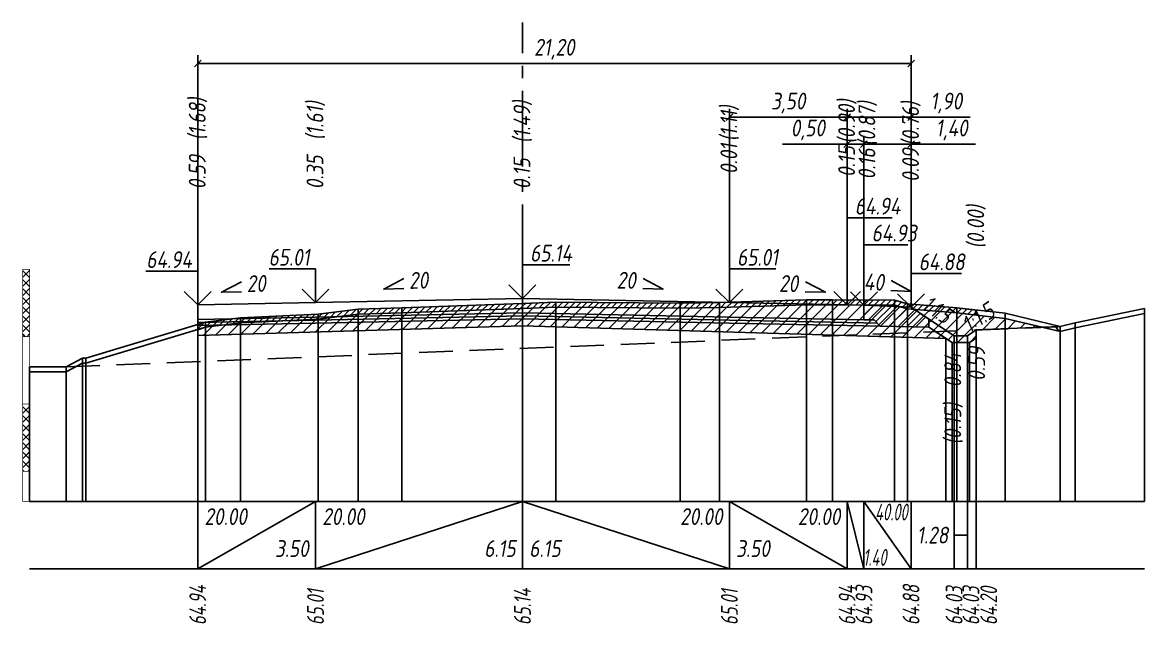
# Model space of a CAD drawing. Extents: x -717 to 1451, y -133302 to 233.
# Drawn here: x 78.9 to 245.7, y -3969.2 to -3879.8 of the extents above; entities that cross this region are included whole.
import ezdxf
from ezdxf.enums import TextEntityAlignment as Align

# ---------------------------------------------------------------- set-up
doc = ezdxf.new("R2010")
doc.units = 0
doc.linetypes.add('осевая2', pattern=[1.125, 0.75, -0.125, 0.125, -0.125])
doc.linetypes.add('штриховая', pattern=[0.75, 0.5, -0.25])
for name, color, linetype in [('Интерполированный поперечник', 2, 'Continuous'), ('Код_514', 1, 'Continuous'), ('Контур_0', 7, 'Continuous'), ('Контур_2521', 7, 'Continuous'), ('Контур_2564', 7, 'Continuous'), ('Контур_2660', 7, 'Continuous'), ('Контур_2665', 7, 'Continuous'), ('Контур_400', 7, 'Continuous'), ('Контур_508', 7, 'Continuous'), ('Контур_512', 7, 'Continuous'), ('Контур_513', 7, 'Continuous'), ('Контур_818', 7, 'Continuous'), ('Красный поперечник', 1, 'Continuous'), ('Линейка абсолютных высот', 7, 'Continuous'), ('Объём_2501', 7, 'Continuous'), ('Объём_2564', 7, 'Continuous'), ('Объём_2650', 7, 'Continuous'), ('Объём_2660', 7, 'Continuous'), ('Объём_2661', 7, 'Continuous'), ('Объём_2662', 7, 'Continuous'), ('Объём_2663', 7, 'Continuous'), ('Объём_2664', 7, 'Continuous'), ('Объём_2665', 7, 'Continuous'), ('Объём_2666', 7, 'Continuous'), ('Объём_2667', 7, 'Continuous'), ('Объём_2668', 7, 'Continuous'), ('Объём_2669', 7, 'Continuous'), ('Объём_2675', 7, 'Continuous'), ('Ось', 1, 'осевая2'), ('Откосы', 7, 'Continuous'), ('Отметки покрытия', 7, 'Continuous'), ('Рабочие отметки', 7, 'Continuous'), ('Рабочие отметки доп.', 7, 'Continuous'), ('Таблица', 7, 'Continuous'), ('Уклоны проезжей части', 7, 'Continuous'), ('Черный поперечник', 3, 'Continuous')]:
    doc.layers.add(name, color=color, linetype=linetype)
for name, color, linetype, true_color in [('Контур_2540', 2, 'Continuous', 0xffff00), ('Контур_2560', 2, 'Continuous', 0xffff00), ('Контур_2561', 7, 'Continuous', 0xff8040), ('Контур_2562', 3, 'Continuous', 0x00ff00), ('Контур_2563', 7, 'Continuous', 0xff8000), ('Контур_2570', 7, 'Continuous', 0x80ff00), ('Контур_2583', 3, 'Continuous', 0x00ff00), ('Контур_2584', 3, 'Continuous', 0x00ff00), ('Контур_2736', 4, 'Continuous', 0x00ffff), ('Контур_2737', 4, 'Continuous', 0x00ffff), ('Контур_2738', 4, 'Continuous', 0x00ffff), ('Контур_2739', 4, 'Continuous', 0x00ffff), ('Контур_2741', 4, 'Continuous', 0x00ffff), ('Контур_2742', 4, 'Continuous', 0x00ffff), ('Контур_2743', 4, 'Continuous', 0x00ffff), ('Контур_2744', 7, 'Continuous', 0xa4ffff), ('Контур_2745', 7, 'Continuous', 0xa4ffff), ('Контур_2747', 4, 'Continuous', 0x00ffff), ('Контур_2748', 4, 'Continuous', 0x00ffff), ('Контур_2749', 4, 'Continuous', 0x00ffff), ('Контур_2750', 4, 'Continuous', 0x00ffff), ('Контур_2751', 4, 'Continuous', 0x00ffff), ('Контур_2752', 4, 'Continuous', 0x00ffff), ('Контур_402', 7, 'Continuous', 0xff6464), ('Контур_703', 4, 'Continuous', 0x00ffff), ('Контур_705', 4, 'Continuous', 0x00ffff), ('Контур_707', 4, 'Continuous', 0x00ffff), ('Контур_720', 131, 'Continuous', 0xaaffff), ('Объём_2500', 7, 'Continuous', 0xc0c0c0), ('Объём_2520', 7, 'Continuous', 0x80ffff), ('Объём_2540', 2, 'Continuous', 0xffff00), ('Объём_2560', 2, 'Continuous', 0xffff00), ('Объём_2561', 7, 'Continuous', 0xff8040), ('Объём_2562', 3, 'Continuous', 0x00ff00), ('Объём_2563', 7, 'Continuous', 0xff8000), ('Объём_2570', 7, 'Continuous', 0x80ff00), ('Объём_2580', 3, 'Continuous', 0x00ff00), ('Объём_2583', 3, 'Continuous', 0x00ff00), ('Объём_2584', 3, 'Continuous', 0x00ff00), ('Объём_2593', 3, 'Continuous', 0x00ff00), ('Объём_2597', 3, 'Continuous', 0x00ff00), ('Объём_2600', 7, 'Continuous', 0x808000)]:
    doc.layers.add(name, color=color, linetype=linetype, true_color=true_color)
doc.styles.get("Standard").update_dxf_attribs({"font": 'txt', "height": 2.5})
doc.styles.add('М', font='romand.shx', dxfattribs={"width": 0.8, "oblique": 10, "height": 2.5})
doc.dimstyles.new('ISO-25', dxfattribs={"dimtxt": 2.5, "dimasz": 2.5, "dimexe": 1.25, "dimexo": 0.625, "dimtad": 1, "dimtxsty": 'Standard', "dimcen": 2.5, "dimadec": 0, "dimazin": 0, "dimtfac": 1, "dimtmove": 0, "dimatfit": 3, "dimfxl": 1, "dimarcsym": 0})

# ---------------------------------------------------------------- blocks, each defined once
blk = doc.blocks.new('_Oblique')
at = {"color": 0, "linetype": 'ByBlock', "lineweight": -2}
blk.add_line((-0.5, -0.5), (0.5, 0.5), dxfattribs=at)
blk = doc.blocks.new('*D88')
at = {"color": 0, "lineweight": -2, "transparency": 16777216}
for p, q in [((204, -3921.27), (204, -3896.63)), ((211, -3921.55), (211, -3896.63)), ((204, -3897.88), (211, -3897.88)), ((211, -3897.88), (220.59, -3897.88))]:
    blk.add_line(p, q, dxfattribs=at)
at = {"layer": 'Defpoints', "color": 0, "transparency": 16777216}
for p in [(211, -3897.88), (204, -3921.89), (211, -3922.17)]:
    blk.add_point(p, dxfattribs=at)
at = {"color": 0, "lineweight": -2, "transparency": 16777216, "rotation": 180}
blk.add_blockref('_Oblique', (204, -3897.88), dxfattribs=at)
at = {"color": 0, "lineweight": -2, "transparency": 16777216}
blk.add_blockref('_Oblique', (211, -3897.88), dxfattribs=at)
at = {"color": 0, "transparency": 16777216, "insert": (217.05, -3895.77), "char_height": 2.5, "width": 8.75, "attachment_point": 5, "style": 'М'}
blk.add_mtext('1,40', dxfattribs=at)
blk = doc.blocks.new('*D89')
at = {"color": 0, "lineweight": -2, "transparency": 16777216}
for p, q in [((201.5, -3921.22), (201.5, -3896.63)), ((204, -3921.27), (204, -3896.63)), ((201.5, -3897.88), (191.91, -3897.88)), ((204, -3897.88), (201.5, -3897.88))]:
    blk.add_line(p, q, dxfattribs=at)
at = {"layer": 'Defpoints', "color": 0, "transparency": 16777216}
for p in [(204, -3897.88), (201.5, -3921.84), (204, -3921.89)]:
    blk.add_point(p, dxfattribs=at)
at = {"color": 0, "lineweight": -2, "transparency": 16777216, "rotation": 180}
blk.add_blockref('_Oblique', (201.5, -3897.88), dxfattribs=at)
at = {"color": 0, "lineweight": -2, "transparency": 16777216}
blk.add_blockref('_Oblique', (204, -3897.88), dxfattribs=at)
at = {"color": 0, "transparency": 16777216, "insert": (195.67, -3895.77), "char_height": 2.5, "width": 9.1667, "attachment_point": 5, "style": 'М'}
blk.add_mtext('0,50', dxfattribs=at)
blk = doc.blocks.new('*D90')
at = {"color": 0, "lineweight": -2, "transparency": 16777216}
for p, q in [((184, -3920.87), (184, -3892.63)), ((201.5, -3921.22), (201.5, -3892.63)), ((201.5, -3893.88), (184, -3893.88))]:
    blk.add_line(p, q, dxfattribs=at)
at = {"layer": 'Defpoints', "color": 0, "transparency": 16777216}
for p in [(184, -3893.88), (184, -3921.49), (201.5, -3921.84)]:
    blk.add_point(p, dxfattribs=at)
at = {"color": 0, "lineweight": -2, "transparency": 16777216, "rotation": 180}
blk.add_blockref('_Oblique', (184, -3893.88), dxfattribs=at)
at = {"color": 0, "lineweight": -2, "transparency": 16777216}
blk.add_blockref('_Oblique', (201.5, -3893.88), dxfattribs=at)
at = {"color": 0, "transparency": 16777216, "insert": (192.75, -3891.77), "char_height": 2.5, "width": 9.5833, "attachment_point": 5, "style": 'М'}
blk.add_mtext('3,50', dxfattribs=at)
blk = doc.blocks.new('*D91')
at = {"color": 0, "lineweight": -2, "transparency": 16777216}
for p, q in [((201.5, -3921.22), (201.5, -3892.63)), ((211, -3921.55), (211, -3892.63)), ((201.5, -3893.88), (211, -3893.88)), ((211, -3893.88), (219.79, -3893.88))]:
    blk.add_line(p, q, dxfattribs=at)
at = {"layer": 'Defpoints', "color": 0, "transparency": 16777216}
for p in [(201.5, -3893.88), (201.5, -3921.84), (211, -3922.17)]:
    blk.add_point(p, dxfattribs=at)
at = {"color": 0, "lineweight": -2, "transparency": 16777216, "rotation": 180}
blk.add_blockref('_Oblique', (201.5, -3893.88), dxfattribs=at)
at = {"color": 0, "lineweight": -2, "transparency": 16777216}
blk.add_blockref('_Oblique', (211, -3893.88), dxfattribs=at)
at = {"color": 0, "transparency": 16777216, "insert": (216.25, -3891.77), "char_height": 2.5, "width": 8.75, "attachment_point": 5, "style": 'М'}
blk.add_mtext('1,90', dxfattribs=at)
blk = doc.blocks.new('*D92')
at = {"color": 0, "lineweight": -2, "transparency": 16777216}
for p, q in [((105, -3921.22), (105, -3884.63)), ((211, -3921.55), (211, -3884.63)), ((105, -3885.88), (211, -3885.88))]:
    blk.add_line(p, q, dxfattribs=at)
at = {"layer": 'Defpoints', "color": 0, "transparency": 16777216}
for p in [(211, -3885.88), (105, -3921.84), (211, -3922.17)]:
    blk.add_point(p, dxfattribs=at)
at = {"color": 0, "lineweight": -2, "transparency": 16777216, "rotation": 180}
blk.add_blockref('_Oblique', (105, -3885.88), dxfattribs=at)
at = {"color": 0, "lineweight": -2, "transparency": 16777216}
blk.add_blockref('_Oblique', (211, -3885.88), dxfattribs=at)
at = {"color": 0, "transparency": 16777216, "insert": (158, -3883.77), "char_height": 2.5, "width": 11.25, "attachment_point": 5, "style": 'М'}
blk.add_mtext('21,20', dxfattribs=at)

msp = doc.modelspace()

# ---------------------------------------------------------------- hatches: boundary and pattern name
at = {"layer": 'Линейка абсолютных высот'}
h = msp.add_hatch(dxfattribs=at)
h.set_pattern_fill('ANSI37', scale=0.3, style=0)
h.paths.add_polyline_path([(80, -3926.503), (80, -3916.503), (79, -3916.503), (79, -3926.503)])
h = msp.add_hatch(dxfattribs=at)
h.set_pattern_fill('ANSI37', scale=0.3, style=0)
h.paths.add_polyline_path([(80, -3946.503), (80, -3936.503), (79, -3936.503), (79, -3946.503)])
at = {"layer": 'Объём_2563'}
h = msp.add_hatch(dxfattribs=at)
h.set_pattern_fill('ANSI31', color=256, scale=0.3)
h.paths.add_polyline_path([(205.5, -3924.011), (206.418, -3924.929), (213.646, -3925.074), (213.646, -3923.875), (211, -3922.111), (204, -3921.831), (204, -3923.981)])
at = {"layer": 'Объём_2570'}
h = msp.add_hatch(dxfattribs=at)
h.set_pattern_fill('ANSI31', color=256, scale=0.2)
h.paths.add_polyline_path([(153.25, -3922.312), (135.305, -3922.964), (128.839, -3923.167), (122.873, -3923.899), (111.373, -3924.46), (106.164, -3925.113), (105, -3925.462), (105, -3924.712), (106.164, -3924.363), (111.373, -3923.71), (122.873, -3923.149), (128.839, -3922.417), (135.305, -3922.214), (153.25, -3921.562)])
h = msp.add_hatch(dxfattribs=at)
h.set_pattern_fill('ANSI31', color=256, scale=0.2)
h.paths.add_polyline_path([(220.696, -3923.302), (217.809, -3922.982), (210.481, -3922.361), (208.532, -3921.83), (199.336, -3921.753), (195.468, -3921.768), (182.541, -3922.174), (176.712, -3922.253), (158.2, -3922.132), (153.25, -3922.312), (153.25, -3921.562), (158.2, -3921.382), (176.712, -3921.503), (182.541, -3921.424), (195.468, -3921.018), (199.336, -3921.003), (208.532, -3921.08), (210.481, -3921.611), (217.809, -3922.232), (220.696, -3922.552)])
at = {"layer": 'Объём_2600'}
h = msp.add_hatch(dxfattribs=at)
h.set_pattern_fill('ANSI31', color=6, scale=0.4)
h.paths.add_polyline_path([(219.699, -3927.375), (217.093, -3927.375), (216.161, -3926.753), (153.25, -3924.866), (153.25, -3922.312), (158.2, -3922.132), (176.712, -3922.253), (182.541, -3922.174), (195.468, -3921.768), (199.336, -3921.753), (208.532, -3921.83), (210.481, -3922.361), (217.809, -3922.982), (224.997, -3923.78), (230.492, -3925.11), (220.696, -3925.508), (220.696, -3926.71)])
h = msp.add_hatch(dxfattribs=at)
h.set_pattern_fill('ANSI31', color=6, scale=0.4)
h.paths.add_polyline_path([(135.305, -3922.964), (153.25, -3922.312), (153.25, -3924.866), (105, -3926.313), (105, -3925.462), (106.164, -3925.113), (111.373, -3924.46), (122.873, -3923.899), (128.839, -3923.167)])
h = msp.add_hatch(dxfattribs=at)
h.set_pattern_fill('HONEY', color=5, scale=0.3)
h.paths.add_polyline_path([(233.145, -3925.752), (230.492, -3925.11), (233.145, -3925.002)])

# ---------------------------------------------------------------- linework, layer by layer
at = {"layer": 'Интерполированный поперечник', "linetype": 'штриховая', "ltscale": 10, "flags": 128}
msp.add_lwpolyline([(85.434, -3931), (233.145, -3925.002)], dxfattribs=at)
at = {"layer": 'Код_514'}
for p, q in [((105, -3961), (105, -3951)), ((105, -3961), (122.5, -3951)), ((122.5, -3961), (122.5, -3951)), ((122.5, -3961), (153.25, -3951)), ((153.25, -3961), (153.25, -3951)), ((153.25, -3951), (184, -3961)), ((184, -3961), (184, -3951)), ((184, -3951), (201.5, -3961)), ((201.5, -3961), (201.5, -3951)), ((201.5, -3951), (204, -3961)), ((204, -3961), (204, -3951)), ((204, -3951), (211, -3961)), ((211, -3961), (211, -3951)), ((217.396, -3961), (217.396, -3951)), ((219.396, -3961), (219.396, -3951)), ((220.696, -3961), (220.696, -3951)), ((217.396, -3956), (219.396, -3956))]:
    msp.add_line(p, q, dxfattribs=at)
at = {"layer": 'Контур_0', "flags": 128}
for points in [[(105, -3923.931), (122.5, -3923.581), (153.25, -3922.966), (153.25, -3920.816), (153.25, -3920.816), (122.5, -3921.431), (105, -3921.781), (105, -3923.931)], [(105, -3921.781), (105, -3925.831)], [(153.25, -3920.816), (184, -3921.431), (201.5, -3921.781), (201.5, -3921.781), (201.5, -3921.781), (201.5, -3921.781), (201.5, -3921.781), (201.5, -3921.781), (204, -3921.831), (204, -3923.981), (201.5, -3923.931), (201.5, -3923.931), (201.5, -3923.931), (201.5, -3923.931), (201.5, -3923.931), (201.5, -3923.931), (184, -3923.581), (153.25, -3922.966), (153.25, -3920.816)], [(105, -3924.831), (122.5, -3924.481), (153.25, -3923.866), (153.25, -3922.966), (153.25, -3922.966), (122.5, -3923.581), (105, -3923.931), (105, -3924.831)], [(153.25, -3922.966), (184, -3923.581), (201.5, -3923.931), (201.5, -3923.931), (201.5, -3923.931), (201.5, -3923.931), (201.5, -3923.931), (201.5, -3923.931), (204, -3923.981), (205.5, -3924.011), (206.418, -3924.929), (204, -3924.881), (201.5, -3924.831), (201.5, -3924.831), (201.5, -3924.831), (201.5, -3924.831), (201.5, -3924.831), (201.5, -3924.831), (184, -3924.481), (153.25, -3923.866), (153.25, -3922.966)], [(211, -3922.111), (211, -3922.111)], [(211, -3922.111), (211, -3922.111), (211, -3922.111), (211, -3922.111), (211, -3922.111), (211, -3922.111), (211, -3922.111), (211, -3922.111), (211, -3922.111), (211, -3922.111), (211, -3922.111), (211, -3922.111), (211, -3922.111), (211, -3922.111), (211, -3922.111), (217.396, -3926.375)], [(211, -3922.111), (211, -3922.111), (211, -3922.111), (211, -3922.111), (211, -3922.111), (211, -3922.111), (211, -3922.111), (211, -3922.111), (211, -3922.111), (211, -3922.111), (211, -3922.111), (211, -3922.111), (211, -3922.111), (211, -3922.111), (211, -3922.111), (217.396, -3926.375), (219.396, -3926.375), (220.696, -3925.508), (220.696, -3925.508), (220.696, -3925.508), (220.696, -3925.508), (220.696, -3925.508), (220.696, -3925.508), (220.696, -3925.508), (220.696, -3925.508), (220.696, -3925.508), (220.696, -3925.508), (220.696, -3925.508), (220.696, -3925.508), (220.696, -3925.508)], [(204, -3923.981), (205.5, -3924.011), (206.418, -3924.929), (213.646, -3925.074)]]:
    msp.add_lwpolyline(points, dxfattribs=at)
at = {"layer": 'Контур_2521', "color": 250, "flags": 128}
for points in [[(153.25, -3923.416), (122.5, -3924.031), (105, -3924.381)], [(153.25, -3923.416), (184, -3924.031), (201.5, -3924.381), (201.5, -3924.381), (201.5, -3924.381), (201.5, -3924.381), (201.5, -3924.381), (201.5, -3924.381), (204, -3924.431), (205.959, -3924.47)]]:
    msp.add_lwpolyline(points, dxfattribs=at)
at = {"layer": 'Контур_2540', "flags": 128}
for points in [[(105, -3926.313), (153.25, -3924.866), (153.25, -3923.866), (122.5, -3924.481), (122.5, -3924.481), (105, -3924.831), (105, -3926.313)], [(153.25, -3924.866), (216.161, -3926.753), (213.646, -3925.077), (213.646, -3925.074), (206.418, -3924.929), (204, -3924.881), (201.5, -3924.831), (184, -3924.481), (153.25, -3923.866), (153.25, -3924.866)]]:
    msp.add_lwpolyline(points, dxfattribs=at)
at = {"layer": 'Контур_2560', "flags": 128}
msp.add_lwpolyline([(204, -3921.831), (211, -3922.111), (211, -3922.111), (211, -3922.111)], dxfattribs=at)
at = {"layer": 'Контур_2561', "flags": 128}
msp.add_lwpolyline([(204, -3921.831), (204, -3921.831), (211, -3922.111), (211, -3922.111), (204, -3921.831)], dxfattribs=at)
at = {"layer": 'Контур_2562', "flags": 128}
msp.add_lwpolyline([(211, -3922.111), (211, -3922.111), (211, -3922.111), (211, -3922.111), (211, -3922.111)], dxfattribs=at)
at = {"layer": 'Контур_2563', "flags": 128}
msp.add_lwpolyline([(205.5, -3924.011), (206.418, -3924.929), (213.646, -3925.074), (213.646, -3923.875), (211, -3922.111), (204, -3921.831), (204, -3923.981), (205.5, -3924.011)], dxfattribs=at)
at = {"layer": 'Контур_2564', "flags": 128}
msp.add_lwpolyline([(204, -3921.831), (211, -3922.111)], dxfattribs=at)
at = {"layer": 'Контур_2570', "flags": 128}
msp.add_lwpolyline([(80, -3931.726), (85.434, -3931.75), (87.888, -3930.459), (88.371, -3930.452), (106.164, -3925.113), (111.373, -3924.46), (122.873, -3923.899), (128.839, -3923.167), (135.305, -3922.964), (153.25, -3922.312), (158.2, -3922.132), (176.712, -3922.253), (182.541, -3922.174), (195.468, -3921.768), (199.336, -3921.753), (208.532, -3921.83), (210.481, -3922.361), (217.809, -3922.982), (224.997, -3923.78), (233.145, -3925.752), (235.363, -3925.207), (245.696, -3923.073)], dxfattribs=at)
at = {"layer": 'Контур_2583', "flags": 128}
for points in [[(217.396, -3926.375), (213.646, -3923.875), (213.646, -3925.077), (217.093, -3927.375), (217.396, -3927.375), (217.396, -3926.375)], [(220.696, -3926.71), (220.696, -3925.508), (219.396, -3926.375), (219.396, -3927.375), (219.699, -3927.375), (220.696, -3926.71)]]:
    msp.add_lwpolyline(points, dxfattribs=at)
at = {"layer": 'Контур_2584', "flags": 128}
msp.add_lwpolyline([(217.396, -3926.375), (217.396, -3927.375), (219.396, -3927.375), (219.396, -3926.375), (217.396, -3926.375)], dxfattribs=at)
at = {"layer": 'Контур_2660', "flags": 128}
for points in [[(105, -3926.313), (153.25, -3924.866)], [(153.25, -3924.866), (216.161, -3926.753)]]:
    msp.add_lwpolyline(points, dxfattribs=at)
at = {"layer": 'Контур_2665', "flags": 128}
msp.add_lwpolyline([(211, -3922.111), (211, -3922.111)], dxfattribs=at)
at = {"layer": 'Контур_2736', "flags": 128}
msp.add_lwpolyline([(211, -3922.111), (211, -3922.111)], dxfattribs=at)
at = {"layer": 'Контур_2737', "flags": 128}
msp.add_lwpolyline([(211, -3922.111), (211, -3922.111)], dxfattribs=at)
at = {"layer": 'Контур_2738', "flags": 128}
msp.add_lwpolyline([(211, -3922.111), (211, -3922.111)], dxfattribs=at)
at = {"layer": 'Контур_2739', "flags": 128}
msp.add_lwpolyline([(211, -3922.111), (211, -3922.111)], dxfattribs=at)
at = {"layer": 'Контур_2741', "flags": 128}
msp.add_lwpolyline([(220.696, -3925.508), (220.696, -3925.508)], dxfattribs=at)
at = {"layer": 'Контур_2742', "flags": 128}
msp.add_lwpolyline([(220.696, -3925.508), (220.696, -3925.508)], dxfattribs=at)
at = {"layer": 'Контур_2743', "flags": 128}
msp.add_lwpolyline([(220.696, -3925.508), (220.696, -3925.508)], dxfattribs=at)
at = {"layer": 'Контур_2744', "flags": 128}
msp.add_lwpolyline([(220.696, -3925.508), (220.696, -3925.508)], dxfattribs=at)
msp.add_lwpolyline([(220.696, -3925.508), (220.696, -3925.508)], dxfattribs=at)
msp.add_lwpolyline([(220.696, -3925.508), (220.696, -3925.508)], dxfattribs=at)
msp.add_lwpolyline([(220.696, -3925.508), (220.696, -3925.508)], dxfattribs=at)
msp.add_lwpolyline([(220.696, -3925.508), (220.696, -3925.508)], dxfattribs=at)
msp.add_lwpolyline([(220.696, -3925.508), (220.696, -3925.508)], dxfattribs=at)
at = {"layer": 'Контур_2745', "flags": 128}
msp.add_lwpolyline([(211, -3922.111), (211, -3922.111)], dxfattribs=at)
msp.add_lwpolyline([(211, -3922.111), (211, -3922.111)], dxfattribs=at)
msp.add_lwpolyline([(211, -3922.111), (211, -3922.111)], dxfattribs=at)
msp.add_lwpolyline([(211, -3922.111), (211, -3922.111)], dxfattribs=at)
msp.add_lwpolyline([(211, -3922.111), (211, -3922.111)], dxfattribs=at)
msp.add_lwpolyline([(211, -3922.111), (211, -3922.111)], dxfattribs=at)
at = {"layer": 'Контур_2747', "flags": 128}
msp.add_lwpolyline([(211, -3922.111), (211, -3922.111)], dxfattribs=at)
at = {"layer": 'Контур_2748', "flags": 128}
msp.add_lwpolyline([(211, -3922.111), (211, -3922.111)], dxfattribs=at)
at = {"layer": 'Контур_2749', "flags": 128}
msp.add_lwpolyline([(211, -3922.111), (211, -3922.111)], dxfattribs=at)
at = {"layer": 'Контур_2750', "flags": 128}
msp.add_lwpolyline([(220.696, -3925.508), (220.696, -3925.508)], dxfattribs=at)
at = {"layer": 'Контур_2751', "flags": 128}
msp.add_lwpolyline([(220.696, -3925.508), (220.696, -3925.508)], dxfattribs=at)
at = {"layer": 'Контур_2752', "flags": 128}
msp.add_lwpolyline([(220.696, -3925.508), (220.696, -3925.508)], dxfattribs=at)
at = {"layer": 'Контур_400', "flags": 128}
for points in [[(105, -3921.781), (122.5, -3921.431), (153.25, -3920.816)], [(153.25, -3920.816), (184, -3921.431), (201.5, -3921.781), (201.5, -3921.781), (201.5, -3921.781), (201.5, -3921.781), (201.5, -3921.781), (201.5, -3921.781), (204, -3921.831)]]:
    msp.add_lwpolyline(points, dxfattribs=at)
at = {"layer": 'Контур_402', "flags": 128}
msp.add_lwpolyline([(105, -3926.313), (153.25, -3924.866), (216.161, -3926.753)], dxfattribs=at)
at = {"layer": 'Контур_508', "flags": 128}
msp.add_lwpolyline([(105, -3926.313), (153.25, -3924.866), (216.161, -3926.753), (217.093, -3927.375), (217.396, -3927.375), (219.396, -3927.375), (219.699, -3927.375), (220.696, -3926.71)], dxfattribs=at)
at = {"layer": 'Контур_512', "flags": 128}
msp.add_lwpolyline([(105, -3926.313), (153.25, -3924.866), (216.161, -3926.753), (217.093, -3927.375), (217.396, -3927.375), (219.396, -3927.375), (219.699, -3927.375), (220.696, -3926.71)], dxfattribs=at)
at = {"layer": 'Контур_513', "flags": 128}
msp.add_lwpolyline([(105, -3926.313), (153.25, -3924.866), (216.161, -3926.753), (217.093, -3927.375), (217.396, -3927.375), (219.396, -3927.375), (219.699, -3927.375), (220.696, -3926.71)], dxfattribs=at)
at = {"layer": 'Контур_703', "flags": 128}
for points in [[(211, -3922.111), (211, -3922.111)], [(211, -3922.111), (217.396, -3926.375)]]:
    msp.add_lwpolyline(points, dxfattribs=at)
at = {"layer": 'Контур_705', "flags": 128}
msp.add_lwpolyline([(211, -3922.111), (211, -3922.111)], dxfattribs=at)
at = {"layer": 'Контур_707', "flags": 128}
msp.add_lwpolyline([(219.396, -3926.375), (220.696, -3925.508)], dxfattribs=at)
at = {"layer": 'Контур_720', "flags": 128}
msp.add_lwpolyline([(217.396, -3926.375), (219.396, -3926.375)], dxfattribs=at)
at = {"layer": 'Контур_818', "flags": 128}
msp.add_lwpolyline([(105, -3925.462), (106.164, -3925.113), (111.373, -3924.46), (122.873, -3923.899), (128.839, -3923.167), (135.305, -3922.964), (153.25, -3922.312), (158.2, -3922.132), (176.712, -3922.253), (182.541, -3922.174), (195.468, -3921.768), (199.336, -3921.753), (208.532, -3921.83), (210.481, -3922.361), (217.809, -3922.982), (220.696, -3923.302)], dxfattribs=at)
at = {"layer": 'Красный поперечник'}
for p, q in [((105, -3921.781), (122.5, -3921.431)), ((122.5, -3921.431), (153.25, -3920.816)), ((153.25, -3920.816), (184, -3921.431)), ((184, -3921.431), (201.5, -3921.781)), ((201.5, -3921.781), (204, -3921.831)), ((204, -3921.831), (211, -3922.111)), ((211, -3922.111), (217.396, -3926.375)), ((153.25, -3924.866), (153.25, -3951)), ((105, -3926.313), (105, -3951)), ((216.161, -3926.753), (216.161, -3951)), ((217.396, -3926.375), (219.396, -3926.375)), ((219.396, -3926.375), (220.696, -3925.508)), ((220.696, -3926.71), (220.696, -3951)), ((217.093, -3927.375), (217.093, -3951)), ((217.396, -3927.375), (217.396, -3951)), ((219.396, -3927.375), (219.396, -3951)), ((219.699, -3927.375), (219.699, -3951))]:
    msp.add_line(p, q, dxfattribs=at)
at = {"layer": 'Линейка абсолютных высот', "color": 7, "const_width": 0.1, "flags": 128}
for points in [[(80, -3926.503), (80, -3916.503), (79, -3916.503), (79, -3926.503), (80, -3926.503)], [(80, -3936.503), (80, -3926.503), (79, -3926.503), (79, -3936.503), (80, -3936.503)], [(80, -3946.503), (80, -3936.503), (79, -3936.503), (79, -3946.503), (80, -3946.503)], [(80, -3951), (80, -3946.503), (79, -3946.503), (79, -3951), (80, -3951)]]:
    msp.add_lwpolyline(points, dxfattribs=at)
at = {"layer": 'Объём_2500', "flags": 128}
for points in [[(105, -3923.931), (122.5, -3923.581), (153.25, -3922.966), (153.25, -3920.816), (153.25, -3920.816), (122.5, -3921.431), (105, -3921.781), (105, -3923.931)], [(153.25, -3920.816), (184, -3921.431), (201.5, -3921.781), (201.5, -3921.781), (201.5, -3921.781), (201.5, -3921.781), (201.5, -3921.781), (201.5, -3921.781), (204, -3921.831), (204, -3923.981), (201.5, -3923.931), (201.5, -3923.931), (201.5, -3923.931), (201.5, -3923.931), (201.5, -3923.931), (201.5, -3923.931), (184, -3923.581), (153.25, -3922.966), (153.25, -3920.816)]]:
    msp.add_lwpolyline(points, dxfattribs=at)
at = {"layer": 'Объём_2501', "flags": 128}
for points in [[(105, -3921.781), (122.5, -3921.431), (153.25, -3920.816)], [(153.25, -3920.816), (184, -3921.431), (201.5, -3921.781), (201.5, -3921.781), (201.5, -3921.781), (201.5, -3921.781), (201.5, -3921.781), (201.5, -3921.781), (204, -3921.831)]]:
    msp.add_lwpolyline(points, dxfattribs=at)
at = {"layer": 'Объём_2520', "color": 250, "flags": 128}
for points in [[(105, -3924.831), (122.5, -3924.481), (153.25, -3923.866), (153.25, -3922.966), (153.25, -3922.966), (122.5, -3923.581), (105, -3923.931), (105, -3924.831)], [(153.25, -3922.966), (184, -3923.581), (201.5, -3923.931), (201.5, -3923.931), (201.5, -3923.931), (201.5, -3923.931), (201.5, -3923.931), (201.5, -3923.931), (204, -3923.981), (205.5, -3924.011), (206.418, -3924.929), (204, -3924.881), (201.5, -3924.831), (201.5, -3924.831), (201.5, -3924.831), (201.5, -3924.831), (201.5, -3924.831), (201.5, -3924.831), (184, -3924.481), (153.25, -3923.866), (153.25, -3922.966)]]:
    msp.add_lwpolyline(points, dxfattribs=at)
at = {"layer": 'Объём_2540', "flags": 128}
for points in [[(105, -3926.313), (153.25, -3924.866), (153.25, -3923.866), (122.5, -3924.481), (122.5, -3924.481), (105, -3924.831), (105, -3926.313)], [(153.25, -3924.866), (216.161, -3926.753), (213.646, -3925.077), (213.646, -3925.074), (206.418, -3924.929), (204, -3924.881), (201.5, -3924.831), (184, -3924.481), (153.25, -3923.866), (153.25, -3924.866)]]:
    msp.add_lwpolyline(points, dxfattribs=at)
at = {"layer": 'Объём_2560', "flags": 128}
msp.add_lwpolyline([(204, -3921.831), (211, -3922.111), (211, -3922.111), (211, -3922.111)], dxfattribs=at)
at = {"layer": 'Объём_2561', "flags": 128}
msp.add_lwpolyline([(204, -3921.831), (204, -3921.831), (211, -3922.111), (211, -3922.111), (204, -3921.831)], dxfattribs=at)
at = {"layer": 'Объём_2562', "flags": 128}
msp.add_lwpolyline([(211, -3922.111), (211, -3922.111), (211, -3922.111), (211, -3922.111), (211, -3922.111)], dxfattribs=at)
at = {"layer": 'Объём_2563', "color": 250, "flags": 128}
msp.add_lwpolyline([(205.5, -3924.011), (206.418, -3924.929), (213.646, -3925.074), (213.646, -3923.875), (211, -3922.111), (204, -3921.831), (204, -3923.981), (205.5, -3924.011)], dxfattribs=at)
at = {"layer": 'Объём_2564', "flags": 128}
msp.add_lwpolyline([(204, -3921.831), (211, -3922.111)], dxfattribs=at)
at = {"layer": 'Объём_2570', "flags": 128}
for points in [[(153.25, -3922.312), (135.305, -3922.964), (128.839, -3923.167), (122.873, -3923.899), (111.373, -3924.46), (106.164, -3925.113), (105, -3925.462), (105, -3924.712), (106.164, -3924.363), (111.373, -3923.71), (122.873, -3923.149), (128.839, -3922.417), (135.305, -3922.214), (153.25, -3921.562), (153.25, -3922.312), (153.25, -3922.312)], [(220.696, -3923.302), (217.809, -3922.982), (210.481, -3922.361), (208.532, -3921.83), (199.336, -3921.753), (195.468, -3921.768), (182.541, -3922.174), (176.712, -3922.253), (158.2, -3922.132), (153.25, -3922.312), (153.25, -3921.562), (158.2, -3921.382), (176.712, -3921.503), (182.541, -3921.424), (195.468, -3921.018), (199.336, -3921.003), (208.532, -3921.08), (210.481, -3921.611), (217.809, -3922.232), (220.696, -3922.552), (220.696, -3923.302), (220.696, -3923.302)]]:
    msp.add_lwpolyline(points, dxfattribs=at)
at = {"layer": 'Объём_2580', "flags": 128}
msp.add_lwpolyline([(211, -3922.111), (211, -3922.111)], dxfattribs=at)
at = {"layer": 'Объём_2583', "flags": 128}
for points in [[(217.396, -3926.375), (213.646, -3923.875), (213.646, -3925.077), (217.093, -3927.375), (217.396, -3927.375), (217.396, -3926.375)], [(220.696, -3926.71), (220.696, -3925.508), (219.396, -3926.375), (219.396, -3927.375), (219.699, -3927.375), (220.696, -3926.71)]]:
    msp.add_lwpolyline(points, dxfattribs=at)
at = {"layer": 'Объём_2584', "flags": 128}
msp.add_lwpolyline([(217.396, -3926.375), (217.396, -3927.375), (219.396, -3927.375), (219.396, -3926.375), (217.396, -3926.375)], dxfattribs=at)
at = {"layer": 'Объём_2593', "flags": 128}
for points in [[(213.646, -3923.875), (217.396, -3926.375)], [(219.396, -3926.375), (220.696, -3925.508)]]:
    msp.add_lwpolyline(points, dxfattribs=at)
at = {"layer": 'Объём_2597', "flags": 128}
msp.add_lwpolyline([(217.396, -3926.375), (219.396, -3926.375)], dxfattribs=at)
at = {"layer": 'Объём_2600', "color": 5, "flags": 128}
msp.add_lwpolyline([(233.145, -3925.752), (230.492, -3925.11), (233.145, -3925.002), (233.145, -3925.752), (233.145, -3925.752)], dxfattribs=at)
at = {"layer": 'Объём_2650', "color": 6, "flags": 128}
for points in [[(219.699, -3927.375), (217.093, -3927.375), (216.161, -3926.753), (153.25, -3924.866), (153.25, -3922.312), (158.2, -3922.132), (176.712, -3922.253), (182.541, -3922.174), (195.468, -3921.768), (199.336, -3921.753), (208.532, -3921.83), (210.481, -3922.361), (217.809, -3922.982), (224.997, -3923.78), (230.492, -3925.11), (220.696, -3925.508), (220.696, -3926.71), (219.699, -3927.375), (219.699, -3927.375)], [(135.305, -3922.964), (153.25, -3922.312), (153.25, -3924.866), (105, -3926.313), (105, -3925.462), (106.164, -3925.113), (111.373, -3924.46), (122.873, -3923.899), (128.839, -3923.167), (135.305, -3922.964), (135.305, -3922.964)]]:
    msp.add_lwpolyline(points, dxfattribs=at)
at = {"layer": 'Объём_2660', "flags": 128}
for points in [[(105, -3926.313), (153.25, -3924.866)], [(153.25, -3924.866), (216.161, -3926.753)]]:
    msp.add_lwpolyline(points, dxfattribs=at)
at = {"layer": 'Объём_2661', "flags": 128}
msp.add_lwpolyline([(211, -3922.111), (217.396, -3926.375)], dxfattribs=at)
at = {"layer": 'Объём_2662', "flags": 128}
msp.add_lwpolyline([(219.396, -3926.375), (220.696, -3925.508)], dxfattribs=at)
at = {"layer": 'Объём_2663', "flags": 128}
msp.add_lwpolyline([(217.396, -3926.375), (219.396, -3926.375)], dxfattribs=at)
at = {"layer": 'Объём_2664', "flags": 128}
msp.add_lwpolyline([(217.396, -3926.375), (219.396, -3926.375)], dxfattribs=at)
at = {"layer": 'Объём_2665', "flags": 128}
msp.add_lwpolyline([(211, -3922.111), (211, -3922.111)], dxfattribs=at)
at = {"layer": 'Объём_2666', "flags": 128}
msp.add_lwpolyline([(211, -3922.111), (211, -3922.111)], dxfattribs=at)
at = {"layer": 'Объём_2667', "flags": 128}
for points in [[(211, -3922.111), (211, -3922.111)], [(220.696, -3925.508), (220.696, -3925.508)]]:
    msp.add_lwpolyline(points, dxfattribs=at)
at = {"layer": 'Объём_2668', "flags": 128}
for points in [[(211, -3922.111), (211, -3922.111)], [(220.696, -3925.508), (220.696, -3925.508)]]:
    msp.add_lwpolyline(points, dxfattribs=at)
at = {"layer": 'Объём_2669', "flags": 128}
for points in [[(211, -3922.111), (211, -3922.111)], [(220.696, -3925.508), (220.696, -3925.508)]]:
    msp.add_lwpolyline(points, dxfattribs=at)
at = {"layer": 'Объём_2675', "flags": 128}
for points in [[(211, -3922.111), (211, -3922.111)], [(211, -3922.111), (211, -3922.111)], [(211, -3922.111), (211, -3922.111)], [(211, -3922.111), (211, -3922.111)], [(211, -3922.111), (211, -3922.111)], [(211, -3922.111), (211, -3922.111)], [(220.696, -3925.508), (220.696, -3925.508)], [(220.696, -3925.508), (220.696, -3925.508)], [(220.696, -3925.508), (220.696, -3925.508)], [(220.696, -3925.508), (220.696, -3925.508)], [(220.696, -3925.508), (220.696, -3925.508)], [(220.696, -3925.508), (220.696, -3925.508)]]:
    msp.add_lwpolyline(points, dxfattribs=at)
at = {"layer": 'Ось', "ltscale": 15}
msp.add_line((153.25, -3934.971), (153.25, -3879.787), dxfattribs=at)
at = {"layer": 'Откосы', "color": 1, "flags": 128}
for points in [[(111.524, -3919.839), (108.525, -3919.899), (111.494, -3918.339)], [(135.649, -3919.356), (132.65, -3919.416), (135.619, -3917.857)], [(171.138, -3919.356), (174.138, -3919.416), (171.168, -3917.857)], [(195.263, -3919.839), (198.263, -3919.899), (195.293, -3918.339)], [(208.003, -3919.66), (211.001, -3919.78), (208.063, -3918.161)]]:
    msp.add_lwpolyline(points, dxfattribs=at)
at = {"layer": 'Отметки покрытия', "color": 1}
for p, q in [((201.5, -3921.781), (201.5, -3908.831)), ((201.5, -3908.831), (208.2, -3908.831)), ((204, -3921.831), (204, -3912.831)), ((204, -3912.831), (210.5, -3912.831)), ((105, -3916.781), (97.3, -3916.781)), ((105, -3921.781), (105, -3916.781)), ((122.5, -3916.431), (115.6, -3916.431)), ((122.5, -3921.431), (122.5, -3916.431)), ((153.25, -3920.816), (153.25, -3915.816)), ((153.25, -3915.816), (160.3, -3915.816)), ((184, -3921.431), (184, -3916.431)), ((184, -3916.431), (190.9, -3916.431)), ((211, -3922.111), (211, -3917.111)), ((211, -3917.111), (218.5, -3917.111)), ((105, -3921.781), (103, -3919.781)), ((105, -3921.781), (107, -3919.781)), ((122.5, -3921.431), (120.5, -3919.431)), ((122.5, -3921.431), (124.5, -3919.431)), ((153.25, -3920.816), (151.25, -3918.816)), ((153.25, -3920.816), (155.25, -3918.816)), ((184, -3921.431), (182, -3919.431)), ((184, -3921.431), (186, -3919.431)), ((201.5, -3921.781), (199.5, -3919.781)), ((201.5, -3921.781), (203.5, -3919.781)), ((204, -3921.831), (202, -3919.831)), ((204, -3921.831), (206, -3919.831)), ((211, -3922.111), (209, -3920.111)), ((211, -3922.111), (213, -3920.111))]:
    msp.add_line(p, q, dxfattribs=at)
at = {"layer": 'Таблица'}
for p, q in [((80, -3951), (245.696, -3951)), ((80, -3961), (245.696, -3961))]:
    msp.add_line(p, q, dxfattribs=at)
at = {"layer": 'Черный поперечник', "color": 7}
for p, q in [((153.25, -3921.562), (153.25, -3951)), ((158.2, -3921.382), (158.2, -3951)), ((176.712, -3921.503), (176.712, -3951)), ((182.541, -3921.424), (182.541, -3951)), ((195.468, -3921.018), (195.468, -3951)), ((199.336, -3921.003), (199.336, -3951)), ((208.532, -3921.08), (208.532, -3951)), ((210.481, -3921.611), (210.481, -3951)), ((122.873, -3923.149), (122.873, -3951)), ((128.839, -3922.417), (128.839, -3951)), ((135.305, -3922.214), (135.305, -3951)), ((217.809, -3922.232), (217.809, -3951)), ((224.997, -3923.03), (224.997, -3951)), ((245.696, -3922.323), (245.696, -3951)), ((106.164, -3924.363), (106.164, -3951)), ((111.373, -3923.71), (111.373, -3951)), ((233.145, -3925.002), (233.145, -3951)), ((235.363, -3924.457), (235.363, -3951)), ((87.888, -3929.709), (87.888, -3951)), ((88.371, -3929.702), (88.371, -3951)), ((80, -3930.976), (80, -3951)), ((85.434, -3931), (85.434, -3951))]:
    msp.add_line(p, q, dxfattribs=at)
at = {"layer": 'Черный поперечник', "flags": 128}
msp.add_lwpolyline([(80, -3930.976), (85.434, -3931), (87.888, -3929.709), (88.371, -3929.702), (106.164, -3924.363), (111.373, -3923.71), (122.873, -3923.149), (128.839, -3922.417), (135.305, -3922.214), (153.25, -3921.562), (158.2, -3921.382), (176.712, -3921.503), (182.541, -3921.424), (195.468, -3921.018), (199.336, -3921.003), (208.532, -3921.08), (210.481, -3921.611), (217.809, -3922.232), (224.997, -3923.03), (233.145, -3925.002), (235.363, -3924.457), (245.696, -3922.323)], dxfattribs=at)

# ---------------------------------------------------------------- texts
at = {"layer": 'Код_514', "style": 'М', "oblique": 10}
for s, width, p in [('40.00', 0.6, (210.499, -3951.321)), ('20.00', 0.8, (183, -3952)), ('20.00', 0.8, (200.5, -3952))]:
    msp.add_text(s, height=2.5, dxfattribs=dict(at, width=width)).set_placement(p, align=Align.TOP_RIGHT)
at = {"layer": 'Код_514', "style": 'М', "oblique": 10, "width": 0.8}
for p in [(106, -3952), (123.5, -3952)]:
    msp.add_text('20.00', height=2.5, dxfattribs=at).set_placement(p, align=Align.TOP_LEFT)
msp.add_text('1.28', height=2.5, dxfattribs=at).set_placement((214.198, -3956), align=Align.MIDDLE_CENTER)
for s, p in [('3.50', (121.5, -3960)), ('6.15', (152.25, -3960))]:
    msp.add_text(s, height=2.5, dxfattribs=at).set_placement(p, align=Align.BOTTOM_RIGHT)
at = {"layer": 'Код_514', "style": 'М', "oblique": 10}
for s, width, p in [('6.15', 0.8, (154.25, -3960)), ('3.50', 0.8, (185, -3960)), ('1.40', 0.6, (203.867, -3961.314))]:
    msp.add_text(s, height=2.5, dxfattribs=dict(at, width=width)).set_placement(p, align=Align.BOTTOM_LEFT)
at = {"layer": 'Код_514', "style": 'М', "oblique": 10, "width": 0.7}
for s, p in [('64.94', (105, -3969.382)), ('64.94', (201.5, -3969.382)), ('64.93', (204, -3969.382)), ('64.88', (211, -3969.382)), ('64.03', (217.396, -3969.382)), ('64.03', (219.896, -3969.382)), ('64.20', (222.542, -3969.382)), ('65.01', (122.5, -3969.382)), ('65.14', (153.25, -3969.382)), ('65.01', (184, -3969.382))]:
    msp.add_text(s, height=2.5, rotation=90, dxfattribs=at).set_placement(p, align=Align.MIDDLE_LEFT)
at = {"layer": 'Отметки покрытия', "color": 1, "style": 'М', "oblique": 10, "width": 0.8}
for s, p in [('64.94', (202.641, -3909.099)), ('64.93', (205.141, -3913.099)), ('65.14', (154.391, -3916.084)), ('65.01', (185.141, -3916.699)), ('64.88', (212.141, -3917.379))]:
    msp.add_text(s, height=2.5, dxfattribs=at).set_placement(p, align=Align.BOTTOM_LEFT)
for s, p in [('65.01', (121.641, -3916.699)), ('64.94', (104.141, -3917.049))]:
    msp.add_text(s, height=2.5, dxfattribs=at).set_placement(p, align=Align.BOTTOM_RIGHT)
at = {"layer": 'Рабочие отметки', "color": 1, "style": 'М', "oblique": 10, "width": 0.8}
for s, p in [('0.01', (183.922, -3897.817)), ('0.15', (201.422, -3898.167)), ('0.16', (204.44, -3898.519)), ('0.09', (210.922, -3898.497)), ('0.59', (220.751, -3927.99)), ('0.84', (217.201, -3928.857))]:
    msp.add_text(s, height=2.5, rotation=90, dxfattribs=at).set_placement(p, align=Align.MIDDLE_RIGHT)
for s, p in [('0.59', (104.922, -3904.581)), ('0.35', (122.422, -3904.581)), ('0.15', (153.172, -3904.581))]:
    msp.add_text(s, height=2.5, rotation=90, dxfattribs=at).set_placement(p, align=Align.MIDDLE_LEFT)
at = {"layer": 'Рабочие отметки доп.', "color": 1, "style": 'М', "oblique": 10, "width": 0.8}
for s, p in [('(1.68)', (104.922, -3897.281)), ('(1.61)', (122.422, -3897.281)), ('(1.49)', (153.172, -3897.731)), ('(0.90)', (201.422, -3897.793)), ('(0.87)', (204.44, -3898.145)), ('(0.76)', (210.922, -3898.123)), ('(1.11)', (183.922, -3897.443)), ('(0.00)', (220.618, -3913.382))]:
    msp.add_text(s, height=2.5, rotation=90, dxfattribs=at).set_placement(p, align=Align.MIDDLE_LEFT)
msp.add_text('(0.15)', height=2.5, rotation=90, dxfattribs=at).set_placement((217.201, -3936.357), align=Align.MIDDLE_RIGHT)
at = {"layer": 'Уклоны проезжей части', "color": 1, "style": 'М', "oblique": 10}
for s, rotation, width, p in [('20', 1.14576, 0.8, (137.855, -3920.123)), ('20', 358.85423, 0.8, (168.645, -3920.123)), ('20', 1.14576, 0.8, (113.73, -3920.606)), ('20', 358.85423, 0.8, (192.77, -3920.606)), ('40', 357.70938, 0.8, (205.412, -3920.376)), ('1:1.5', 326.30994, 0.7, (213.78, -3924.162)), ('1:1.5', 33.69007, 0.8, (222.1, -3925.33))]:
    msp.add_text(s, height=2.5, rotation=rotation, dxfattribs=dict(at, width=width)).set_placement(p, align=Align.BOTTOM_CENTER)

# ---------------------------------------------------------------- dimensions: what is measured, and where the dimension line sits
at = {"color": 5}
dim = msp.add_linear_dim(base=(211, -3885.878), p1=(105, -3921.843), p2=(211, -3922.173), angle=180, dimstyle='ISO-25', override={"dimasz": 1, "dimlfac": 0.2, "dimzin": 0, "dimtxsty": 'М', "dimblk1": 'Oblique', "dimblk2": 'Oblique', "dimsah": 1}, dxfattribs=at)
dim.commit()
dim.dimension.update_dxf_attribs({"geometry": '*D92', "text_midpoint": (158, -3883.765)})
dim = msp.add_linear_dim(base=(184, -3893.878), p1=(201.5, -3921.843), p2=(184, -3921.493), dimstyle='ISO-25', override={"dimasz": 1, "dimlfac": 0.2, "dimzin": 0, "dimtxsty": 'М', "dimblk1": 'Oblique', "dimblk2": 'Oblique', "dimsah": 1}, dxfattribs=at)
dim.commit()
dim.dimension.update_dxf_attribs({"geometry": '*D90', "text_midpoint": (192.75, -3891.765)})
dim = msp.add_linear_dim(base=(201.5, -3893.878), p1=(211, -3922.173), p2=(201.5, -3921.843), dimstyle='ISO-25', override={"dimasz": 1, "dimlfac": 0.2, "dimzin": 0, "dimtxsty": 'М', "dimblk1": 'Oblique', "dimblk2": 'Oblique', "dimsah": 1}, dxfattribs=at)
dim.commit()
dim.dimension.update_dxf_attribs({"geometry": '*D91', "text_midpoint": (216.25, -3893.878), "dimtype": 160})
for base, p1, p2, picture, middle in [((204, -3897.878), (201.5, -3921.843), (204, -3921.893), '*D89', (195.667, -3897.878)), ((211, -3897.878), (204, -3921.893), (211, -3922.173), '*D88', (217.054, -3897.878))]:
    dim = msp.add_linear_dim(base=base, p1=p1, p2=p2, angle=180, dimstyle='ISO-25', override={"dimasz": 1, "dimlfac": 0.2, "dimzin": 0, "dimtxsty": 'М', "dimblk1": 'Oblique', "dimblk2": 'Oblique', "dimsah": 1}, dxfattribs=at)
    dim.commit()
    dim.dimension.update_dxf_attribs({"geometry": picture, "text_midpoint": middle, "dimtype": 160})

doc.saveas('drawing.dxf')
